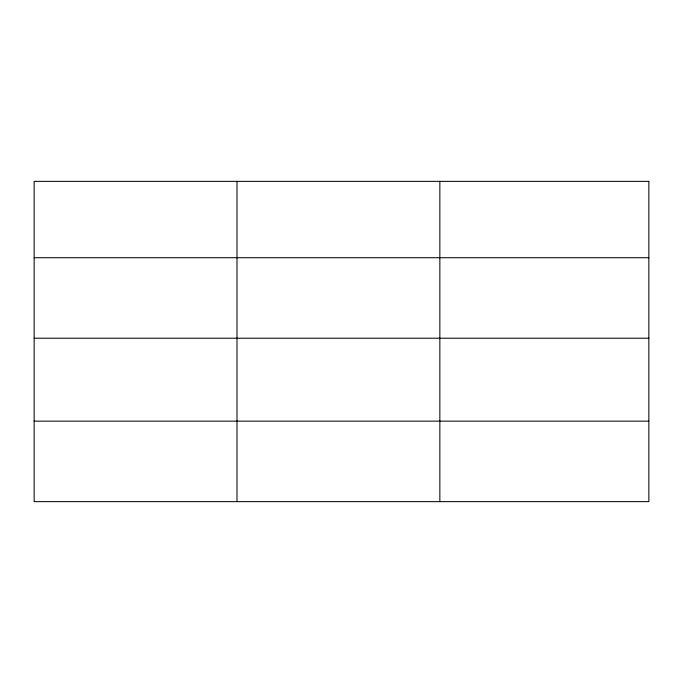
<?xml version="1.0" encoding="UTF-8"?>
<svg xmlns="http://www.w3.org/2000/svg" width="683" height="683" viewBox="0 0 683 683"><rect width="100%" height="100%" fill="white"/><g stroke="black" fill="none" stroke-linecap="round" stroke-linejoin="round"><path stroke-width="1.02" d="M34.15 257.722L648.85 257.722M34.15 338.213L648.85 338.213M34.15 421.146L648.85 421.146M439.852 181.362L439.852 501.638M237.001 181.362L237.001 501.638M648.85 181.362L34.15 181.362L34.15 501.638L648.85 501.638L648.85 181.362"/></g></svg>
